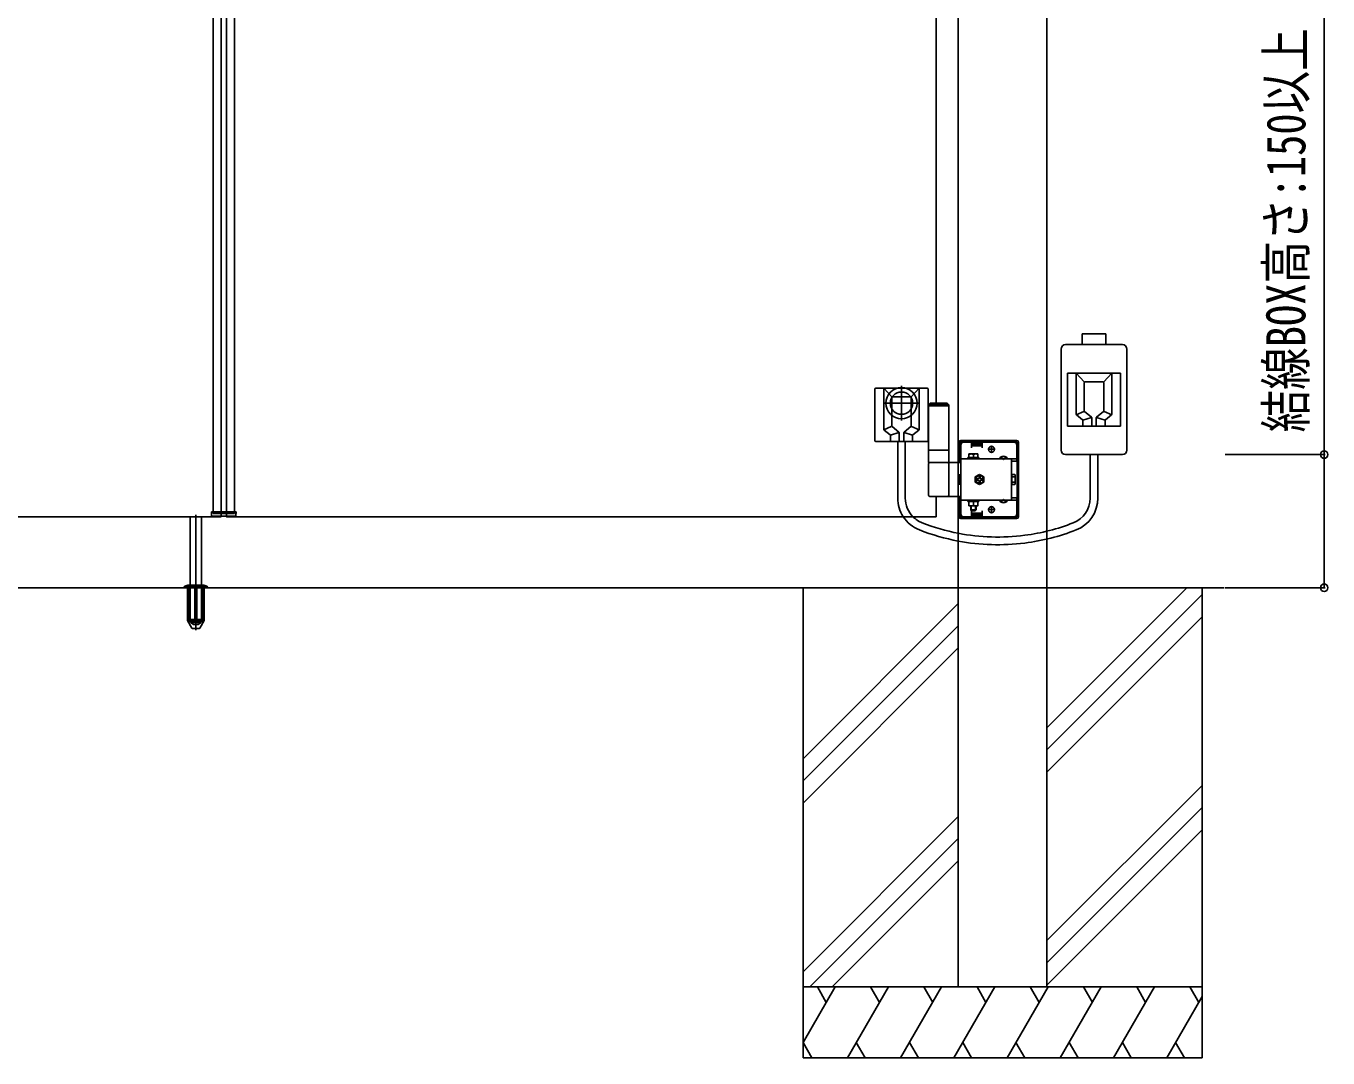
# Model space of a CAD drawing. Units: millimetres, scale not verified. Extents: x -4205 to 4205, y -2970 to 2970.
# Drawn here: x -525 to 943, y -564 to 600 of the extents above; entities that cross this region are included whole.
import ezdxf
from ezdxf.enums import TextEntityAlignment as Align

# ---------------------------------------------------------------- set-up
doc = ezdxf.new("R2010")
doc.units = ezdxf.units.MM
doc.header["$LTSCALE"] = 12
doc.layers.add('0-4_YKK_A1', color=4, linetype='Continuous')
doc.layers.add('0-5_YKK_D', color=6, linetype='Continuous')
doc.styles.add('ＭＳ ゴシック', font='')
doc.styles.get('ＭＳ ゴシック').set_extended_font_data('MS Gothic')

msp = doc.modelspace()

# ---------------------------------------------------------------- linework, layer by layer
at = {"layer": '0-4_YKK_A1'}
for p, q in [((526.02, -33.5), (526.02, 1663)), ((626.02, -33.5), (626.02, 1663)), ((-313.98, 1641), (-313.98, 52)), ((-289.98, 1641), (-289.98, 52)), ((501.02, 174.5), (501.02, 1469.5)), ((692.52, 252.75), (665.52, 252.75)), ((665.52, 240.5), (665.52, 252.75)), ((692.52, 240.5), (692.52, 252.75)), ((642.02, 121.5), (642.02, 235.5)), ((711.02, 240.5), (647.02, 240.5)), ((716.02, 121.5), (716.02, 235.5)), ((649.02, 149.5), (649.02, 207.5)), ((708.02, 208.5), (650.02, 208.5)), ((668.02, 198.5), (659.02, 208.5)), ((659.02, 161.98), (659.02, 208.5)), ((690.02, 198.5), (699.02, 208.5)), ((699.02, 161.98), (699.02, 208.5)), ((709.02, 149.5), (709.02, 207.5)), ((433.02, 191.5), (491.02, 191.5)), ((451.02, 181.5), (442.02, 191.5)), ((442.02, 144.98), (442.02, 191.5)), ((462.02, 155), (462.02, 194)), ((473.02, 181.5), (482.02, 191.5)), ((482.02, 144.98), (482.02, 191.5)), ((668.02, 165.97), (668.02, 197.5)), ((689.02, 198.5), (669.02, 198.5)), ((690.02, 165.97), (690.02, 197.5)), ((432.02, 132.5), (432.02, 190.5)), ((451.02, 148.97), (451.02, 180.5)), ((452.02, 181.5), (472.02, 181.5)), ((473.02, 148.97), (473.02, 180.5)), ((492.02, 132.5), (492.02, 190.5)), ((442.52, 174.5), (481.52, 174.5)), ((494.52, 174.5), (492.52, 172.5)), ((515.52, 172.5), (492.52, 172.5)), ((515.52, 171.5), (492.52, 171.5)), ((513.52, 174.5), (494.52, 174.5)), ((513.52, 174.5), (515.52, 172.5)), ((667.59, 165.31), (659.02, 161.5)), ((668.38, 165.2), (676.16, 158.8)), ((689.66, 165.2), (681.88, 158.8)), ((690.49, 165.29), (699.02, 161.5)), ((450.55, 148.29), (442.02, 144.5)), ((451.38, 148.2), (459.16, 141.8)), ((472.66, 148.2), (464.88, 141.8)), ((473.45, 148.31), (482.02, 144.5)), ((708.02, 148.5), (650.02, 148.5)), ((659.4, 161.2), (666.14, 155.8)), ((676.12, 158.38), (666.52, 155.5)), ((666.52, 148.5), (666.52, 155.02)), ((676.52, 148.5), (676.52, 158.03)), ((681.52, 148.5), (681.52, 158.03)), ((681.93, 158.38), (691.52, 155.5)), ((691.52, 148.5), (691.52, 155.02)), ((698.64, 161.2), (691.9, 155.8)), ((442.4, 144.2), (449.14, 138.8)), ((459.11, 141.38), (449.52, 138.5)), ((449.52, 131.5), (449.52, 138.02)), ((459.52, 131.5), (459.52, 141.03)), ((464.52, 131.5), (464.52, 141.03)), ((464.92, 141.38), (474.52, 138.5)), ((474.52, 131.5), (474.52, 138.02)), ((481.64, 144.2), (474.9, 138.8)), ((592.02, 132.5), (529.02, 132.5)), ((529.52, 131), (529.52, 132.5)), ((537.52, 131), (537.52, 132.5)), ((433.02, 131.5), (491.02, 131.5)), ((457.72, 67.56), (457.72, 131.5)), ((466.32, 67.56), (466.32, 131.5)), ((515.52, 121.5), (492.52, 121.5)), ((527.02, 107.5), (527.02, 130.5)), ((528.52, 107.5), (528.52, 130.5)), ((592.02, 131), (529.02, 131)), ((529.02, 49.5), (529.02, 127.5)), ((532.02, 130.5), (541.02, 130.5)), ((541.02, 124), (541.02, 130.5)), ((541.02, 129.5), (553.02, 129.5)), ((541.02, 126.5), (553.02, 126.5)), ((542.02, 128), (542.02, 131)), ((552.02, 128), (542.02, 128)), ((552.02, 128), (552.02, 131)), ((553.02, 124), (553.02, 130.5)), ((553.02, 130.5), (589.02, 130.5)), ((567.52, 122.5), (559.52, 122.5)), ((560.27, 122.25), (560.27, 122.75)), ((563.52, 118.5), (563.52, 126.5)), ((566.77, 122.25), (566.77, 122.75)), ((592.02, 127.5), (592.02, 109.2)), ((592.52, 46.5), (592.52, 130.5)), ((594.02, 46.5), (594.02, 130.5)), ((492.52, 107.5), (526.02, 107.5)), ((492.52, 71), (492.52, 106)), ((515.52, 71), (515.52, 106)), ((526.02, 107.5), (529.02, 107.5)), ((528.52, 109.2), (527.02, 109.2)), ((592.02, 111.7), (529.02, 111.7)), ((536.77, 113.3), (549.27, 113.3)), ((536.77, 111.7), (536.77, 113.3)), ((549.27, 111.7), (536.77, 111.7)), ((538.02, 117.3), (548.02, 117.3)), ((538.02, 113.3), (538.02, 117.3)), ((548.02, 113.3), (538.02, 113.3)), ((543.02, 113.3), (543.02, 116.87)), ((548.02, 117.3), (548.02, 113.3)), ((549.27, 113.3), (549.27, 111.7)), ((572.27, 112.21), (581.77, 112.21)), ((572.27, 112.21), (572.27, 111.7)), ((572.27, 111.7), (581.77, 111.7)), ((574.67, 114.2), (575.87, 111.73)), ((575.87, 111.73), (577.02, 111.12)), ((578.16, 111.73), (577.02, 111.12)), ((579.37, 114.2), (578.16, 111.73)), ((581.77, 112.21), (581.77, 111.7)), ((586.02, 109.2), (586.02, 111.7)), ((586.02, 109.2), (592.02, 109.2)), ((586.02, 109.2), (586.02, 67.8)), ((711.02, 116.5), (647.02, 116.5)), ((674.72, 67.56), (674.72, 116.5)), ((683.32, 67.56), (683.32, 116.5)), ((550.02, 94.27), (545.02, 91.39)), ((545.02, 91.39), (545.02, 85.61)), ((549.42, 91.65), (549.42, 90.41)), ((550.62, 91.65), (549.42, 91.65)), ((555.02, 91.39), (550.02, 94.27)), ((550.62, 90.41), (550.62, 91.65)), ((553.17, 89.1), (551.93, 89.1)), ((553.17, 87.9), (553.17, 89.1)), ((555.02, 85.61), (555.02, 91.39)), ((586.32, 92.4), (586.02, 92.4)), ((586.32, 94.27), (589.87, 94.27)), ((586.32, 82.73), (586.32, 94.27)), ((586.32, 84.6), (586.32, 92.4)), ((586.32, 91.39), (589.87, 91.39)), ((590.32, 93.5), (589.87, 94.27)), ((590.32, 93.5), (590.32, 83.5)), ((545.02, 85.61), (550.02, 82.73)), ((546.87, 87.9), (548.11, 87.9)), ((549.42, 86.59), (549.42, 85.35)), ((550.02, 82.73), (555.02, 85.61)), ((551.93, 87.9), (553.17, 87.9)), ((586.32, 84.6), (586.02, 84.6)), ((586.32, 85.61), (589.87, 85.61)), ((586.32, 82.73), (589.87, 82.73)), ((590.32, 83.5), (589.87, 82.73)), ((526.02, 69.5), (494.02, 69.5)), ((529.02, 69.5), (526.02, 69.5)), ((527.02, 46.5), (527.02, 69.5)), ((528.52, 67.8), (527.02, 67.8)), ((528.52, 46.5), (528.52, 69.5)), ((592.02, 65.3), (529.02, 65.3)), ((549.27, 65.3), (536.77, 65.3)), ((536.77, 65.3), (536.77, 63.7)), ((536.77, 63.7), (549.27, 63.7)), ((538.02, 63.7), (538.02, 58.7)), ((548.02, 63.7), (538.02, 63.7)), ((539.82, 65.3), (539.82, 63.7)), ((543.02, 63.7), (543.02, 59.13)), ((546.22, 65.3), (546.22, 63.7)), ((548.02, 58.7), (548.02, 63.7)), ((549.27, 63.7), (549.27, 65.3)), ((572.27, 65.3), (581.77, 65.3)), ((572.27, 64.79), (572.27, 65.3)), ((572.27, 64.79), (581.77, 64.79)), ((574.67, 62.8), (575.87, 65.27)), ((575.87, 65.27), (577.02, 65.88)), ((578.16, 65.27), (577.02, 65.88)), ((579.37, 62.8), (578.16, 65.27)), ((581.77, 64.79), (581.77, 65.3)), ((586.02, 67.8), (586.02, 65.3)), ((586.02, 67.8), (592.02, 67.8)), ((592.02, 67.8), (592.02, 49.5)), ((-339.98, -30.5), (-339.98, 46.5)), ((-333.48, 48.5), (-333.48, -81.5)), ((-326.98, -30.5), (-326.98, 46.5)), ((-315.88, 52), (-288.08, 52)), ((-315.88, 52), (-315.67, 47.95)), ((-289.29, 47), (-314.67, 47)), ((-313.98, 50), (-313.98, 52)), ((-313.98, 50), (-289.98, 50)), ((-289.98, 50), (-289.98, 52)), ((-288.08, 52), (-288.29, 47.95)), ((592.02, 46), (529.02, 46)), ((592.02, 44.5), (529.02, 44.5)), ((529.52, 44.5), (529.52, 46)), ((541.02, 46.5), (532.02, 46.5)), ((537.52, 44.5), (537.52, 46)), ((538.02, 58.7), (548.02, 58.7)), ((540.02, 58.7), (540.02, 54.3)), ((540.02, 54.3), (546.02, 54.3)), ((540.02, 54.3), (541.02, 53.3)), ((540.56, 58.7), (540.56, 53.76)), ((541.02, 53.3), (545.02, 53.3)), ((541.02, 53), (541.02, 46.5)), ((541.02, 50.5), (553.02, 50.5)), ((541.02, 47.5), (553.02, 47.5)), ((542.02, 49), (542.02, 46)), ((552.02, 49), (542.02, 49)), ((546.02, 54.3), (545.02, 53.3)), ((545.48, 58.7), (545.48, 53.76)), ((546.02, 58.7), (546.02, 54.3)), ((552.02, 49), (552.02, 46)), ((553.02, 53), (553.02, 46.5)), ((589.02, 46.5), (553.02, 46.5)), ((567.52, 54.5), (559.52, 54.5)), ((560.27, 54.75), (560.27, 54.25)), ((563.52, 58.5), (563.52, 50.5)), ((566.77, 54.75), (566.77, 54.25)), ((-2067.14, -33.5), (825.74, -33.5)), ((-346.48, -32.66), (-346.48, -33.5)), ((-346.48, -33.5), (-320.48, -33.5)), ((-346.19, -31.96), (-320.77, -31.96)), ((-342.48, -30.5), (-345.82, -31.72)), ((-342.73, -33.5), (-342.73, -70.53)), ((-342.48, -30.5), (-324.48, -30.5)), ((-342.17, -33.5), (-342.17, -71.5)), ((-341.31, -30.5), (-340.81, -31)), ((-340.48, -68.56), (-340.81, -31)), ((-340.81, -31), (-326.15, -31)), ((-334.48, -33.5), (-334.48, -71.5)), ((-332.48, -33.5), (-332.48, -71.5)), ((-326.98, -30.5), (-326.98, -69.3)), ((-326.48, -68.56), (-326.15, -31)), ((-325.65, -30.5), (-326.15, -31)), ((-324.79, -33.5), (-324.79, -71.5)), ((-324.48, -30.5), (-321.14, -31.72)), ((-324.23, -33.5), (-324.23, -70.53)), ((-320.48, -32.66), (-320.48, -33.5)), ((351.02, -33.5), (351.02, -563.5)), ((526.02, -33.5), (526.02, -483.5)), ((626.02, -33.5), (626.02, -483.5)), ((783.81, -33.5), (626.02, -191.29)), ((801.02, -41.29), (626.02, -216.29)), ((801.02, -33.5), (801.02, -563.5)), ((526.02, -51.29), (351.02, -226.29)), ((-342.73, -70.53), (-337.84, -79)), ((-342.17, -71.5), (-334.48, -71.5)), ((-339.93, -69.62), (-339.93, -69.3)), ((-339.93, -69.62), (-327.03, -69.62)), ((-334.48, -70.53), (-332.48, -70.53)), ((-332.48, -71.5), (-324.79, -71.5)), ((-324.23, -70.53), (-329.12, -79)), ((-327.03, -69.3), (-327.03, -69.62)), ((801.02, -66.29), (626.02, -241.29)), ((-336.97, -79.5), (-329.99, -79.5)), ((526.02, -76.29), (351.02, -251.29)), ((526.02, -101.29), (351.02, -276.29)), ((801.02, -256.29), (626.02, -431.29)), ((526.02, -291.29), (351.02, -466.29)), ((801.02, -281.29), (626.02, -456.29)), ((801.02, -306.29), (626.02, -481.29)), ((526.02, -316.29), (358.81, -483.5)), ((526.02, -341.29), (383.81, -483.5)), ((479.31, -388), (383.81, -483.5)), ((351.02, -483.5), (801.02, -483.5)), ((367.21, -483.5), (377.21, -500.82)), ((447.21, -483.5), (401.02, -563.5)), ((427.21, -483.5), (437.21, -500.82)), ((507.21, -483.5), (461.02, -563.5)), ((487.21, -483.5), (497.21, -500.82)), ((567.21, -483.5), (521.02, -563.5)), ((526.02, -483.5), (626.02, -483.5)), ((547.21, -483.5), (557.21, -500.82)), ((627.21, -483.5), (581.02, -563.5)), ((607.21, -483.5), (617.21, -500.82)), ((687.21, -483.5), (641.02, -563.5)), ((667.21, -483.5), (677.21, -500.82)), ((747.21, -483.5), (701.02, -563.5)), ((727.21, -483.5), (737.21, -500.82)), ((787.21, -483.5), (797.21, -500.82)), ((801.02, -494.22), (761.02, -563.5)), ((411.02, -546.18), (421.02, -563.5)), ((471.02, -546.18), (481.02, -563.5)), ((531.02, -546.18), (541.02, -563.5)), ((591.02, -546.18), (601.02, -563.5)), ((651.02, -546.18), (661.02, -563.5)), ((711.02, -546.18), (721.02, -563.5)), ((771.02, -546.18), (781.02, -563.5)), ((351.02, -563.5), (801.02, -563.5))]:
    msp.add_line(p, q, dxfattribs=at)
for points in [[(-704.98, 1646.5), (-304.98, 1646.5), (-304.98, 46.5), (-704.98, 46.5), (-704.98, 69.5)], [(501.02, 1646.5), (-298.98, 1646.5), (-298.98, 46.5), (501.02, 46.5), (501.02, 69.5)], [(492.52, 107.5), (492.52, 121.5), (492.52, 172.5)], [(515.52, 107.5), (515.52, 121.5), (515.52, 172.5)], [(529.02, 83.4), (527.02, 83.4), (527.02, 93.6), (529.02, 93.6)], [(548.11, 89.1), (546.87, 89.1), (546.87, 87.9)], [(549.42, 85.35), (550.62, 85.35), (550.62, 86.59)], [(-326.98, -69.3), (-339.98, -69.3), (-339.98, -30.5)], [(387.21, -483.5), (351.02, -546.18), (361.02, -563.5)]]:
    msp.add_lwpolyline(points, dxfattribs=at)
for radius in [17.5, 12.5]:
    msp.add_circle((462.02, 174.5), radius, dxfattribs=at)
for centre, radius, start, end in [((647.02, 235.5), 5, 90, 180), ((711.02, 235.5), 5, 0, 90), ((650.02, 207.5), 1, 90, 180), ((708.02, 207.5), 1, 0, 90), ((433.02, 190.5), 1, 90, 180), ((491.02, 190.5), 1, 0, 90), ((669.02, 197.5), 1, 90, 180), ((689.02, 197.5), 1, 0, 90), ((452.02, 180.5), 1, 90, 180), ((472.02, 180.5), 1, 0, 90), ((660.02, 161.98), 1, 180, 231.34019), ((669.02, 165.97), 1, 180, 230.52754), ((689.02, 165.97), 1, 309.47246, 0), ((698.02, 161.98), 1, 308.65981, 0), ((452.02, 148.97), 1, 180, 230.52754), ((472.02, 148.97), 1, 309.47246, 0), ((650.02, 149.5), 1, 180, 270), ((665.52, 155.02), 1, 0, 51.34019), ((675.52, 158.03), 1, 0, 50.52754), ((682.52, 158.03), 1, 129.47246, 180), ((692.52, 155.02), 1, 128.65981, 180), ((708.02, 149.5), 1, 270, 0), ((433.02, 132.5), 1, 180, 270), ((443.02, 144.98), 1, 180, 231.34019), ((448.52, 138.02), 1, 0, 51.34019), ((458.52, 141.03), 1, 0, 50.52754), ((465.52, 141.03), 1, 129.47246, 180), ((475.52, 138.02), 1, 128.65981, 180), ((481.02, 144.98), 1, 308.65981, 0), ((491.02, 132.5), 1, 270, 0), ((529.02, 130.5), 2, 90, 180), ((592.02, 130.5), 2, 0, 90), ((529.02, 130.5), 0.5, 90, 180), ((532.02, 127.5), 3, 90, 180), ((563.52, 122.75), 3.25, 0, 180), ((563.52, 122.25), 3.25, 180, 0), ((589.02, 127.5), 3, 0, 90), ((592.02, 130.5), 0.5, 0, 90), ((647.02, 121.5), 5, 180, 270), ((711.02, 121.5), 5, 270, 0), ((494.02, 106), 1.5, 90, 180), ((514.02, 106), 1.5, 0, 90), ((540.52, 109.87), 7.43, 70.34714, 109.65286), ((545.52, 109.87), 7.43, 70.34714, 109.65286), ((577.02, 108.93), 5.77, 34.65097, 145.34903), ((550.02, 88.5), 5, 76.88299, 190.15922), ((550.02, 88.5), 5, 190.15922, 76.88299), ((550.02, 88.5), 4.3, 83.27178, 183.77043), ((550.02, 88.5), 4.3, 183.77043, 83.27178), ((548.11, 90.41), 1.31, 270, 0), ((551.93, 90.41), 1.31, 180, 270), ((587.76, 92.83), 2.56, 325.61575, 34.38425), ((580.77, 88.5), 9.55, 342.41205, 17.58795), ((548.11, 86.59), 1.31, 0, 90), ((551.93, 86.59), 1.31, 90, 180), ((587.76, 84.17), 2.56, 325.61575, 34.38425), ((496.32, 67.56), 38.6, 180, 213.06722), ((496.32, 67.56), 30, 180, 224.59045), ((494.02, 71), 1.5, 180, 270), ((514.02, 71), 1.5, 270, 0), ((540.52, 66.13), 7.43, 250.34714, 289.65286), ((545.52, 66.13), 7.43, 250.34714, 289.65286), ((577.02, 68.07), 5.77, 214.65097, 325.34903), ((644.72, 67.56), 30, 291.34978, 0), ((644.72, 67.56), 38.6, 291.34978, 0), ((654.02, 70.71), 29.3, 359.71101, 0.28899), ((-314.67, 48), 1, 183, 270), ((-289.29, 48), 1, 270, 357), ((496.32, 67.56), 38.6, 213.06722, 248.65022), ((496.32, 67.56), 30, 224.59045, 248.65022), ((529.02, 46.5), 2, 180, 270), ((529.02, 46.5), 0.5, 180, 270), ((532.02, 49.5), 3, 180, 270), ((563.52, 54.75), 3.25, 0, 180), ((563.52, 54.25), 3.25, 180, 0), ((589.02, 49.5), 3, 270, 0), ((592.02, 46.5), 0.5, 270, 0), ((592.02, 46.5), 2, 270, 0), ((570.52, 257.39), 242.41, 248.65022, 259.42214), ((570.52, 257.39), 233.81, 248.65022, 259.02833), ((570.52, 257.39), 233.81, 277.4954, 291.34978), ((570.52, 257.39), 242.41, 277.22804, 291.34978), ((570.52, 257.39), 233.81, 259.02833, 277.4954), ((570.52, 257.39), 242.41, 259.42214, 277.22804), ((-345.48, -32.66), 1, 110, 180), ((-321.48, -32.66), 1, 0, 70), ((-333.48, -68.5), 7, 180.5, 359.5), ((-333.48, -66.2), 7.3, 207.94179, 270), ((-333.48, -66.2), 7.3, 270, 332.05821), ((-336.97, -78.5), 1, 210, 270), ((-329.99, -78.5), 1, 270, 330)]:
    msp.add_arc(centre, radius, start, end, dxfattribs=at)
at = {"layer": '0-5_YKK_D'}
for p, q in [((826.74, 116.5), (939.52, 116.5)), ((826.74, -33.5), (939.52, -33.5))]:
    msp.add_line(p, q, dxfattribs=at)
msp.add_lwpolyline([(938.52, -33.5), (938.52, 116.5), (938.52, 754.3)], dxfattribs=at)
for centre in [(938.52, 116.5), (938.52, -33.5)]:
    msp.add_circle(centre, 4.25, dxfattribs=at)

# ---------------------------------------------------------------- texts
at = {"layer": '0-5_YKK_D', "style": 'ＭＳ ゴシック', "width": 0.8}
msp.add_text('結線BOX高さ:150以上', height=43.99, rotation=90, dxfattribs=at).set_placement((930.52, 141.5), align=Align.BOTTOM_LEFT)

doc.saveas('drawing.dxf')
